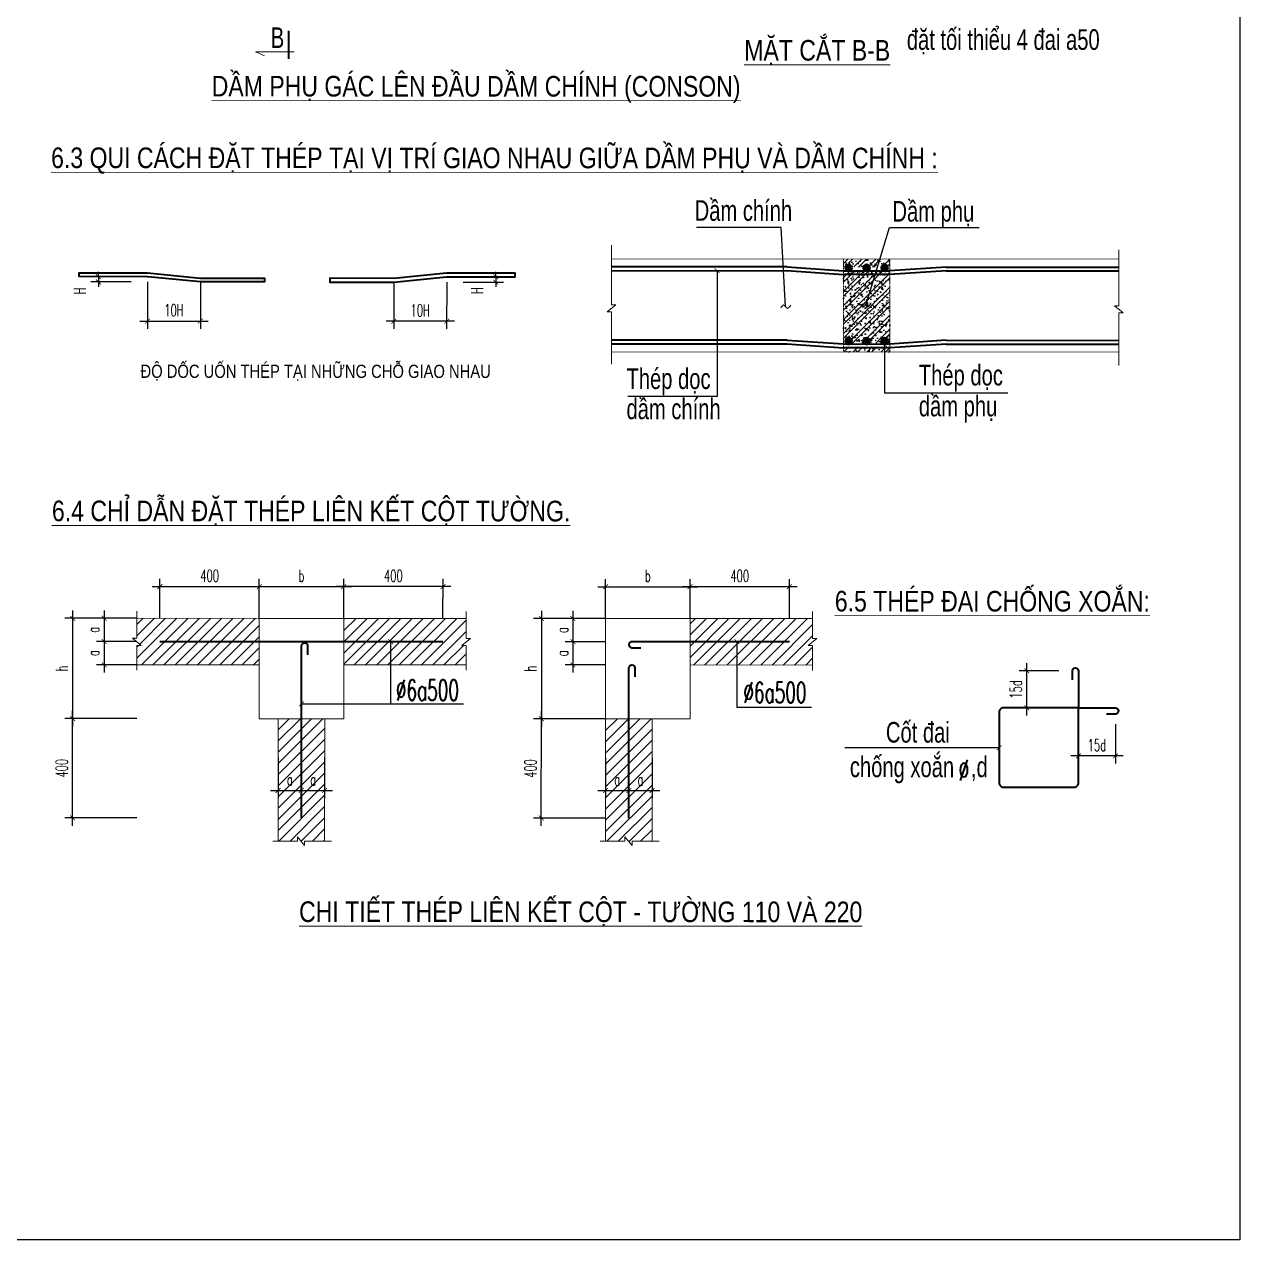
# Model space of a CAD drawing. Extents: x -165145 to 691808, y -202842 to 311040.
# Drawn here: x 347205 to 359801, y 89912 to 102506 of the extents above; entities that cross this region are included whole.
import ezdxf
from ezdxf.enums import TextEntityAlignment as Align

# ---------------------------------------------------------------- set-up
doc = ezdxf.new("R2010")
doc.units = 0
doc.header["$LTSCALE"] = 10
doc.header["$MEASUREMENT"] = 0
doc.linetypes.add('DASHED2', pattern=[0.375, 0.25, -0.125])
doc.layers.get('0').update_dxf_attribs({"linetype": 'CONTINUOUS'})
doc.layers.get('Defpoints').update_dxf_attribs({"color": 5, "linetype": 'CONTINUOUS'})
for name, color, linetype, lineweight in [('0-TEXT', 4, 'CONTINUOUS', 20), ('035', 2, 'CONTINUOUS', 40), ('045', 6, 'CONTINUOUS', 60), ('27-dam CHINH', 3, 'CONTINUOUS', 20), ('9-DIM', 8, 'CONTINUOUS', 13), ('H.I.C dim', 136, 'CONTINUOUS', 15), ('thep', 11, 'CONTINUOUS', 40)]:
    doc.layers.add(name, color=color, linetype=linetype, lineweight=lineweight)
doc.layers.add('GE_KC_TEXT_TK', color=4, linetype='CONTINUOUS')
doc.layers.add('HATCH', color=179, linetype='CONTINUOUS')
doc.styles.add('1', font='romans.shx', dxfattribs={"width": 0.6})
doc.styles.add('2', font='romans.shx', dxfattribs={"width": 0.6, "bigfont": 'vns.shx'})
doc.styles.add('SIMPLI', font='', dxfattribs={"width": 0.7})
doc.styles.add('SO', font='simplex.shx', dxfattribs={"width": 0.6})
doc.styles.add('VNARIALH', font='', dxfattribs={"width": 0.75})
doc.styles.get('SIMPLI').set_extended_font_data('.VnArial')
doc.styles.get('VNARIALH').set_extended_font_data('.VnArialH')
doc.dimstyles.new('chi tiet mong', dxfattribs={"dimtxt": 125, "dimasz": 50, "dimexe": 80, "dimexo": 0, "dimgap": 50, "dimtad": 1, "dimdec": 0, "dimzin": 0, "dimdsep": 46, "dimtxsty": 'SO', "dimblk1": 'ARCHTICK', "dimblk2": 'ARCHTICK', "dimsah": 1, "dimcen": 80, "dimdle": 80, "dimclrd": 136, "dimclre": 136, "dimclrt": 4, "dimadec": 0, "dimazin": 0, "dimtfac": 1, "dimtdec": 0, "dimtix": 1, "dimtmove": 2, "dimatfit": 3, "dimldrblk": 'ARCHTICK', "dimfxl": 1, "dimtolj": 1, "dimtzin": 0, "dimarcsym": 0})
doc.dimstyles.get("Standard").update_dxf_attribs({"dimscale": 500, "dimtxt": 0.18, "dimasz": 0.18, "dimexe": 0.18, "dimexo": 0.0625, "dimgap": 0.09, "dimtad": 0, "dimtih": 1, "dimtoh": 1, "dimdec": 4, "dimzin": 0, "dimdsep": 46, "dimtxsty": 'Standard', "dimcen": 0.09, "dimadec": 0, "dimazin": 0, "dimtfac": 1, "dimtdec": 4, "dimtofl": 0, "dimtmove": 0, "dimatfit": 0, "dimfxl": 1, "dimtolj": 1, "dimtzin": 0, "dimarcsym": 0})

# ---------------------------------------------------------------- blocks, each defined once
blk = doc.blocks.new('_ArchTick')
at = {"color": 0, "linetype": 'ByBlock', "const_width": 0.15}
blk.add_lwpolyline([(-0.5, -0.5), (0.5, 0.5)], dxfattribs=at)
blk = doc.blocks.new('*D65')
at = {"layer": 'Defpoints', "color": 0, "transparency": 16777216}
for p in [(347705, 95311), (348371, 95311), (348371, 94282)]:
    blk.add_point(p, dxfattribs=at)
at = {"layer": 'H.I.C dim', "color": 136, "lineweight": -2, "transparency": 16777216}
for p, q in [((347705, 94202), (347705, 95391)), ((348371, 95311), (347625, 95311)), ((348371, 94282), (347625, 94282))]:
    blk.add_line(p, q, dxfattribs=at)
at = {"layer": 'H.I.C dim', "color": 136, "lineweight": -2, "transparency": 16777216, "xscale": 50, "yscale": 50, "zscale": 50}
for p, rotation in [((347705, 95311), 89.9803671273578), ((347705, 94282), 269.9803671273578)]:
    blk.add_blockref('_ArchTick', p, dxfattribs=dict(at, rotation=rotation))
at = {"layer": 'H.I.C dim', "color": 4, "transparency": 16777216, "insert": (347593, 94797), "char_height": 125, "attachment_point": 5, "rotation": 89.9804, "style": 'SO'}
blk.add_mtext('\\A1;400', dxfattribs=at)
blk = doc.blocks.new('*D66')
at = {"layer": 'Defpoints', "color": 0, "transparency": 16777216}
for p in [(348371, 96351), (347705, 95311), (348371, 95311)]:
    blk.add_point(p, dxfattribs=at)
at = {"layer": 'H.I.C dim', "color": 136, "lineweight": -2, "transparency": 16777216}
for p, q in [((347706, 96431), (347705, 95231)), ((348371, 96351), (347626, 96351)), ((348371, 95311), (347625, 95311))]:
    blk.add_line(p, q, dxfattribs=at)
at = {"layer": 'H.I.C dim', "color": 136, "lineweight": -2, "transparency": 16777216, "xscale": 50, "yscale": 50, "zscale": 50}
for p, rotation in [((347706, 96351), 89.98036712735782), ((347705, 95311), 269.9803671273578)]:
    blk.add_blockref('_ArchTick', p, dxfattribs=dict(at, rotation=rotation))
at = {"layer": 'H.I.C dim', "color": 4, "transparency": 16777216, "insert": (347593, 95831), "char_height": 125, "attachment_point": 5, "rotation": 89.9804, "style": 'SO'}
blk.add_mtext('\\A1;h', dxfattribs=at)
blk = doc.blocks.new('*D55')
at = {"layer": 'Defpoints', "color": 0, "transparency": 16777216}
for p in [(352564, 95310), (353229, 95309), (353229, 94280)]:
    blk.add_point(p, dxfattribs=at)
at = {"layer": 'H.I.C dim', "color": 136, "lineweight": -2, "transparency": 16777216}
for p, q in [((352563, 94201), (352564, 95390)), ((353229, 95309), (352484, 95310)), ((353229, 94280), (352483, 94281))]:
    blk.add_line(p, q, dxfattribs=at)
at = {"layer": 'H.I.C dim', "color": 136, "lineweight": -2, "transparency": 16777216, "xscale": 50, "yscale": 50, "zscale": 50}
for p, rotation in [((352564, 95310), 89.9803671273578), ((352563, 94281), 269.9803671273578)]:
    blk.add_blockref('_ArchTick', p, dxfattribs=dict(at, rotation=rotation))
at = {"layer": 'H.I.C dim', "color": 4, "transparency": 16777216, "insert": (352451, 94795), "char_height": 125, "attachment_point": 5, "rotation": 89.9804, "style": 'SO'}
blk.add_mtext('\\A1;400', dxfattribs=at)
blk = doc.blocks.new('*D56')
at = {"layer": 'Defpoints', "color": 0, "transparency": 16777216}
for p in [(353230, 96349), (352564, 95310), (353229, 95309)]:
    blk.add_point(p, dxfattribs=at)
at = {"layer": 'H.I.C dim', "color": 136, "lineweight": -2, "transparency": 16777216}
for p, q in [((352564, 96429), (352564, 95230)), ((353230, 96349), (352484, 96349)), ((353229, 95309), (352484, 95310))]:
    blk.add_line(p, q, dxfattribs=at)
at = {"layer": 'H.I.C dim', "color": 136, "lineweight": -2, "transparency": 16777216, "xscale": 50, "yscale": 50, "zscale": 50}
for p, rotation in [((352564, 96349), 89.98036712735782), ((352564, 95310), 269.9803671273578)]:
    blk.add_blockref('_ArchTick', p, dxfattribs=dict(at, rotation=rotation))
at = {"layer": 'H.I.C dim', "color": 4, "transparency": 16777216, "insert": (352451, 95829), "char_height": 125, "attachment_point": 5, "rotation": 89.9804, "style": 'SO'}
blk.add_mtext('\\A1;h', dxfattribs=at)
blk = doc.blocks.new('*D57')
at = {"layer": 'Defpoints', "color": 0, "transparency": 16777216}
for p in [(348371, 96351), (348033, 96110), (348371, 96110)]:
    blk.add_point(p, dxfattribs=at)
at = {"layer": 'H.I.C dim', "color": 136, "lineweight": -2, "transparency": 16777216}
for p, q in [((348033, 96431), (348033, 96030)), ((348371, 96351), (347953, 96351)), ((348371, 96110), (347953, 96110))]:
    blk.add_line(p, q, dxfattribs=at)
at = {"layer": 'H.I.C dim', "color": 136, "lineweight": -2, "transparency": 16777216, "xscale": 50, "yscale": 50, "zscale": 50}
for p, rotation in [((348033, 96351), 89.98036712735782), ((348033, 96110), 269.9803671273578)]:
    blk.add_blockref('_ArchTick', p, dxfattribs=dict(at, rotation=rotation))
at = {"layer": 'H.I.C dim', "color": 4, "transparency": 16777216, "insert": (347920, 96231), "char_height": 125, "attachment_point": 5, "rotation": 89.9804, "style": 'SO'}
blk.add_mtext('\\A1;a', dxfattribs=at)
blk = doc.blocks.new('*D58')
at = {"layer": 'Defpoints', "color": 0, "transparency": 16777216}
for p in [(349837, 94907), (350077, 94907), (350077, 94568)]:
    blk.add_point(p, dxfattribs=at)
at = {"layer": 'H.I.C dim', "color": 136, "lineweight": -2, "transparency": 16777216}
for p, q in [((349837, 94907), (349836, 94488)), ((350077, 94907), (350077, 94488)), ((349756, 94568), (350157, 94568))]:
    blk.add_line(p, q, dxfattribs=at)
at = {"layer": 'H.I.C dim', "color": 136, "lineweight": -2, "transparency": 16777216, "xscale": 50, "yscale": 50, "zscale": 50}
for p, rotation in [((349836, 94568), 179.9803671244397), ((350077, 94568), 359.9803671244396)]:
    blk.add_blockref('_ArchTick', p, dxfattribs=dict(at, rotation=rotation))
at = {"layer": 'H.I.C dim', "color": 4, "transparency": 16777216, "insert": (349957, 94680), "char_height": 125, "attachment_point": 5, "rotation": 359.9804, "style": 'SO'}
blk.add_mtext('\\A1;a', dxfattribs=at)
blk = doc.blocks.new('*D59')
at = {"layer": 'Defpoints', "color": 0, "transparency": 16777216}
for p in [(348371, 96110), (348032, 95869), (348371, 95869)]:
    blk.add_point(p, dxfattribs=at)
at = {"layer": 'H.I.C dim', "color": 136, "lineweight": -2, "transparency": 16777216}
for p, q in [((348371, 96110), (347953, 96110)), ((348033, 96190), (348032, 95789)), ((348371, 95869), (347952, 95869))]:
    blk.add_line(p, q, dxfattribs=at)
at = {"layer": 'H.I.C dim', "color": 136, "lineweight": -2, "transparency": 16777216, "xscale": 50, "yscale": 50, "zscale": 50}
for p, rotation in [((348033, 96110), 89.98036712735782), ((348032, 95869), 269.9803671273578)]:
    blk.add_blockref('_ArchTick', p, dxfattribs=dict(at, rotation=rotation))
at = {"layer": 'H.I.C dim', "color": 4, "transparency": 16777216, "insert": (347920, 95990), "char_height": 125, "attachment_point": 5, "rotation": 89.9804, "style": 'SO'}
blk.add_mtext('\\A1;a', dxfattribs=at)
blk = doc.blocks.new('*D60')
at = {"layer": 'Defpoints', "color": 0, "transparency": 16777216}
for p in [(350077, 94907), (350318, 94907), (350318, 94568)]:
    blk.add_point(p, dxfattribs=at)
at = {"layer": 'H.I.C dim', "color": 136, "lineweight": -2, "transparency": 16777216}
for p, q in [((350077, 94907), (350077, 94488)), ((350318, 94907), (350318, 94488)), ((349997, 94568), (350398, 94568))]:
    blk.add_line(p, q, dxfattribs=at)
at = {"layer": 'H.I.C dim', "color": 136, "lineweight": -2, "transparency": 16777216, "xscale": 50, "yscale": 50, "zscale": 50}
for p, rotation in [((350077, 94568), 179.9803671244397), ((350318, 94568), 359.9803671244396)]:
    blk.add_blockref('_ArchTick', p, dxfattribs=dict(at, rotation=rotation))
at = {"layer": 'H.I.C dim', "color": 4, "transparency": 16777216, "insert": (350198, 94680), "char_height": 125, "attachment_point": 5, "rotation": 359.9804, "style": 'SO'}
blk.add_mtext('\\A1;a', dxfattribs=at)
blk = doc.blocks.new('*D61')
at = {"layer": 'Defpoints', "color": 0, "transparency": 16777216}
for p in [(350516, 96679), (349640, 96350), (350516, 96350)]:
    blk.add_point(p, dxfattribs=at)
at = {"layer": 'H.I.C dim', "color": 136, "lineweight": -2, "transparency": 16777216}
for p, q in [((349640, 96350), (349640, 96759)), ((350516, 96350), (350516, 96759)), ((349560, 96679), (350596, 96679))]:
    blk.add_line(p, q, dxfattribs=at)
at = {"layer": 'H.I.C dim', "color": 136, "lineweight": -2, "transparency": 16777216, "xscale": 50, "yscale": 50, "zscale": 50}
for p, rotation in [((349640, 96679), 179.9803671244397), ((350516, 96679), 359.9803671244396)]:
    blk.add_blockref('_ArchTick', p, dxfattribs=dict(at, rotation=rotation))
at = {"layer": 'H.I.C dim', "color": 4, "transparency": 16777216, "insert": (350078, 96792), "char_height": 125, "attachment_point": 5, "rotation": 359.9804, "style": 'SO'}
blk.add_mtext('\\A1;b', dxfattribs=at)
blk = doc.blocks.new('*D62')
at = {"layer": 'Defpoints', "color": 0, "transparency": 16777216}
for p in [(349640, 96679), (348611, 96351), (349640, 96350)]:
    blk.add_point(p, dxfattribs=at)
at = {"layer": 'H.I.C dim', "color": 136, "lineweight": -2, "transparency": 16777216}
for p, q in [((348611, 96351), (348611, 96760)), ((349640, 96350), (349640, 96759)), ((348531, 96680), (349720, 96679))]:
    blk.add_line(p, q, dxfattribs=at)
at = {"layer": 'H.I.C dim', "color": 136, "lineweight": -2, "transparency": 16777216, "xscale": 50, "yscale": 50, "zscale": 50}
for p, rotation in [((348611, 96680), 179.9803671244397), ((349640, 96679), 359.9803671244396)]:
    blk.add_blockref('_ArchTick', p, dxfattribs=dict(at, rotation=rotation))
at = {"layer": 'H.I.C dim', "color": 4, "transparency": 16777216, "insert": (349126, 96792), "char_height": 125, "attachment_point": 5, "rotation": 359.9804, "style": 'SO'}
blk.add_mtext('\\A1;400', dxfattribs=at)
blk = doc.blocks.new('*D63')
at = {"layer": 'Defpoints', "color": 0, "transparency": 16777216}
for p in [(350516, 96679), (350516, 96350), (351544, 96350)]:
    blk.add_point(p, dxfattribs=at)
at = {"layer": 'H.I.C dim', "color": 136, "lineweight": -2, "transparency": 16777216}
for p, q in [((350516, 96350), (350516, 96759)), ((351544, 96350), (351545, 96759)), ((351625, 96679), (350436, 96679))]:
    blk.add_line(p, q, dxfattribs=at)
at = {"layer": 'H.I.C dim', "color": 136, "lineweight": -2, "transparency": 16777216, "xscale": 50, "yscale": 50, "zscale": 50}
for p, rotation in [((350516, 96679), 179.9803671244397), ((351545, 96679), 359.9803671244396)]:
    blk.add_blockref('_ArchTick', p, dxfattribs=dict(at, rotation=rotation))
at = {"layer": 'H.I.C dim', "color": 4, "transparency": 16777216, "insert": (351030, 96791), "char_height": 125, "attachment_point": 5, "rotation": 359.9804, "style": 'SO'}
blk.add_mtext('\\A1;400', dxfattribs=at)
blk = doc.blocks.new('*D64')
at = {"layer": 'Defpoints', "color": 0, "transparency": 16777216}
for p in [(353230, 96349), (352891, 96108), (353230, 96108)]:
    blk.add_point(p, dxfattribs=at)
at = {"layer": 'H.I.C dim', "color": 136, "lineweight": -2, "transparency": 16777216}
for p, q in [((352891, 96429), (352891, 96028)), ((353230, 96349), (352811, 96349)), ((353230, 96108), (352811, 96108))]:
    blk.add_line(p, q, dxfattribs=at)
at = {"layer": 'H.I.C dim', "color": 136, "lineweight": -2, "transparency": 16777216, "xscale": 50, "yscale": 50, "zscale": 50}
for p, rotation in [((352891, 96349), 89.98036712735782), ((352891, 96108), 269.9803671273578)]:
    blk.add_blockref('_ArchTick', p, dxfattribs=dict(at, rotation=rotation))
at = {"layer": 'H.I.C dim', "color": 4, "transparency": 16777216, "insert": (352778, 96229), "char_height": 125, "attachment_point": 5, "rotation": 89.9804, "style": 'SO'}
blk.add_mtext('\\A1;a', dxfattribs=at)
blk = doc.blocks.new('*D70')
at = {"layer": 'Defpoints', "color": 0, "transparency": 16777216}
for p in [(353470, 94905), (353711, 94905), (353711, 94567)]:
    blk.add_point(p, dxfattribs=at)
at = {"layer": 'H.I.C dim', "color": 136, "lineweight": -2, "transparency": 16777216}
for p, q in [((353470, 94905), (353470, 94487)), ((353711, 94905), (353711, 94487)), ((353390, 94567), (353791, 94567))]:
    blk.add_line(p, q, dxfattribs=at)
at = {"layer": 'H.I.C dim', "color": 136, "lineweight": -2, "transparency": 16777216, "xscale": 50, "yscale": 50, "zscale": 50}
for p, rotation in [((353470, 94567), 179.9803671244397), ((353711, 94567), 359.9803671244396)]:
    blk.add_blockref('_ArchTick', p, dxfattribs=dict(at, rotation=rotation))
at = {"layer": 'H.I.C dim', "color": 4, "transparency": 16777216, "insert": (353590, 94679), "char_height": 125, "attachment_point": 5, "rotation": 359.9804, "style": 'SO'}
blk.add_mtext('\\A1;a', dxfattribs=at)
blk = doc.blocks.new('*D71')
at = {"layer": 'Defpoints', "color": 0, "transparency": 16777216}
for p in [(353229, 94906), (353470, 94905), (353470, 94567)]:
    blk.add_point(p, dxfattribs=at)
at = {"layer": 'H.I.C dim', "color": 136, "lineweight": -2, "transparency": 16777216}
for p, q in [((353229, 94906), (353229, 94487)), ((353470, 94905), (353470, 94487)), ((353149, 94567), (353550, 94567))]:
    blk.add_line(p, q, dxfattribs=at)
at = {"layer": 'H.I.C dim', "color": 136, "lineweight": -2, "transparency": 16777216, "xscale": 50, "yscale": 50, "zscale": 50}
for p, rotation in [((353229, 94567), 179.9803671244397), ((353470, 94567), 359.9803671244396)]:
    blk.add_blockref('_ArchTick', p, dxfattribs=dict(at, rotation=rotation))
at = {"layer": 'H.I.C dim', "color": 4, "transparency": 16777216, "insert": (353350, 94679), "char_height": 125, "attachment_point": 5, "rotation": 359.9804, "style": 'SO'}
blk.add_mtext('\\A1;a', dxfattribs=at)
blk = doc.blocks.new('*D72')
at = {"layer": 'Defpoints', "color": 0, "transparency": 16777216}
for p in [(353230, 96108), (352891, 95868), (353230, 95867)]:
    blk.add_point(p, dxfattribs=at)
at = {"layer": 'H.I.C dim', "color": 136, "lineweight": -2, "transparency": 16777216}
for p, q in [((353230, 96108), (352811, 96108)), ((352891, 96188), (352891, 95788)), ((353230, 95867), (352811, 95868))]:
    blk.add_line(p, q, dxfattribs=at)
at = {"layer": 'H.I.C dim', "color": 136, "lineweight": -2, "transparency": 16777216, "xscale": 50, "yscale": 50, "zscale": 50}
for p, rotation in [((352891, 96108), 89.98036712735782), ((352891, 95868), 269.9803671273578)]:
    blk.add_blockref('_ArchTick', p, dxfattribs=dict(at, rotation=rotation))
at = {"layer": 'H.I.C dim', "color": 4, "transparency": 16777216, "insert": (352778, 95988), "char_height": 125, "attachment_point": 5, "rotation": 89.9804, "style": 'SO'}
blk.add_mtext('\\A1;a', dxfattribs=at)
blk = doc.blocks.new('*D73')
at = {"layer": 'Defpoints', "color": 0, "transparency": 16777216}
for p in [(354105, 96678), (354105, 96349), (355134, 96348)]:
    blk.add_point(p, dxfattribs=at)
at = {"layer": 'H.I.C dim', "color": 136, "lineweight": -2, "transparency": 16777216}
for p, q in [((354105, 96349), (354105, 96758)), ((355134, 96348), (355134, 96758)), ((355214, 96677), (354025, 96678))]:
    blk.add_line(p, q, dxfattribs=at)
at = {"layer": 'H.I.C dim', "color": 136, "lineweight": -2, "transparency": 16777216, "xscale": 50, "yscale": 50, "zscale": 50}
for p, rotation in [((354105, 96678), 179.9803671244397), ((355134, 96678), 359.9803671244396)]:
    blk.add_blockref('_ArchTick', p, dxfattribs=dict(at, rotation=rotation))
at = {"layer": 'H.I.C dim', "color": 4, "transparency": 16777216, "insert": (354620, 96790), "char_height": 125, "attachment_point": 5, "rotation": 359.9804, "style": 'SO'}
blk.add_mtext('\\A1;400', dxfattribs=at)
blk = doc.blocks.new('*D74')
at = {"layer": 'Defpoints', "color": 0, "transparency": 16777216}
for p in [(354105, 96678), (353230, 96349), (354105, 96349)]:
    blk.add_point(p, dxfattribs=at)
at = {"layer": 'H.I.C dim', "color": 136, "lineweight": -2, "transparency": 16777216}
for p, q in [((353230, 96349), (353230, 96758)), ((354105, 96349), (354105, 96758)), ((353150, 96678), (354185, 96678))]:
    blk.add_line(p, q, dxfattribs=at)
at = {"layer": 'H.I.C dim', "color": 136, "lineweight": -2, "transparency": 16777216, "xscale": 50, "yscale": 50, "zscale": 50}
for p, rotation in [((353230, 96678), 179.9803671244397), ((354105, 96678), 359.9803671244396)]:
    blk.add_blockref('_ArchTick', p, dxfattribs=dict(at, rotation=rotation))
at = {"layer": 'H.I.C dim', "color": 4, "transparency": 16777216, "insert": (353668, 96791), "char_height": 125, "attachment_point": 5, "rotation": 359.9804, "style": 'SO'}
blk.add_mtext('\\A1;b', dxfattribs=at)
blk = doc.blocks.new('*D75')
at = {"layer": 'Defpoints', "color": 0, "transparency": 16777216}
for p in [(348312, 99891), (347973, 99837), (348312, 99837)]:
    blk.add_point(p, dxfattribs=at)
at = {"layer": 'H.I.C dim', "color": 136, "lineweight": -2, "transparency": 16777216}
for p, q in [((348312, 99891), (347893, 99891)), ((347973, 99891), (347973, 99941)), ((347973, 99891), (347973, 99837)), ((348312, 99837), (347893, 99837)), ((347973, 99837), (347973, 99787))]:
    blk.add_line(p, q, dxfattribs=at)
at = {"layer": 'H.I.C dim', "color": 136, "lineweight": -2, "transparency": 16777216, "xscale": 50, "yscale": 50, "zscale": 50}
for p, rotation in [((347973, 99891), 269.9803671273578), ((347973, 99837), 89.98036712735782)]:
    blk.add_blockref('_ArchTick', p, dxfattribs=dict(at, rotation=rotation))
at = {"layer": 'H.I.C dim', "color": 4, "transparency": 16777216, "insert": (347781, 99743), "char_height": 125, "attachment_point": 5, "rotation": 89.9804, "style": 'SO'}
blk.add_mtext('\\A1;H', dxfattribs=at)
blk = doc.blocks.new('*D76')
at = {"layer": 'Defpoints', "color": 0, "transparency": 16777216}
for p in [(348482, 99836), (349031, 99836), (349030, 99431)]:
    blk.add_point(p, dxfattribs=at)
at = {"layer": 'H.I.C dim', "color": 136, "lineweight": -2, "transparency": 16777216}
for p, q in [((348482, 99836), (348482, 99351)), ((349031, 99836), (349030, 99351)), ((348402, 99431), (349110, 99431))]:
    blk.add_line(p, q, dxfattribs=at)
at = {"layer": 'H.I.C dim', "color": 136, "lineweight": -2, "transparency": 16777216, "xscale": 50, "yscale": 50, "zscale": 50}
for p, rotation in [((348482, 99431), 179.9803671244397), ((349030, 99431), 359.9803671244396)]:
    blk.add_blockref('_ArchTick', p, dxfattribs=dict(at, rotation=rotation))
at = {"layer": 'H.I.C dim', "color": 4, "transparency": 16777216, "insert": (348756, 99543), "char_height": 125, "attachment_point": 5, "rotation": 359.9804, "style": 'SO'}
blk.add_mtext('\\A1;10H', dxfattribs=at)
blk = doc.blocks.new('*D77')
at = {"layer": 'Defpoints', "color": 0, "transparency": 16777216}
for p in [(351753, 99890), (351753, 99835), (352091, 99835)]:
    blk.add_point(p, dxfattribs=at)
at = {"layer": 'H.I.C dim', "color": 136, "lineweight": -2, "transparency": 16777216}
for p, q in [((351753, 99890), (352171, 99890)), ((352091, 99890), (352091, 99940)), ((352091, 99890), (352091, 99835)), ((351753, 99835), (352171, 99835)), ((352091, 99835), (352091, 99785))]:
    blk.add_line(p, q, dxfattribs=at)
at = {"layer": 'H.I.C dim', "color": 136, "lineweight": -2, "transparency": 16777216, "xscale": 50, "yscale": 50, "zscale": 50}
for p, rotation in [((352091, 99890), 269.9803671273578), ((352091, 99835), 89.9803671273578)]:
    blk.add_blockref('_ArchTick', p, dxfattribs=dict(at, rotation=rotation))
at = {"layer": 'H.I.C dim', "color": 4, "transparency": 16777216, "insert": (351899, 99746), "char_height": 125, "attachment_point": 5, "rotation": 89.9804, "style": 'SO'}
blk.add_mtext('\\A1;H', dxfattribs=at)
blk = doc.blocks.new('*D78')
at = {"layer": 'Defpoints', "color": 0, "transparency": 16777216}
for p in [(351034, 99836), (351583, 99835), (351034, 99430)]:
    blk.add_point(p, dxfattribs=at)
at = {"layer": 'H.I.C dim', "color": 136, "lineweight": -2, "transparency": 16777216}
for p, q in [((351034, 99836), (351034, 99350)), ((351583, 99835), (351582, 99350)), ((351663, 99430), (350954, 99430))]:
    blk.add_line(p, q, dxfattribs=at)
at = {"layer": 'H.I.C dim', "color": 136, "lineweight": -2, "transparency": 16777216, "xscale": 50, "yscale": 50, "zscale": 50}
for p, rotation in [((351034, 99430), 179.9803671244397), ((351583, 99430), 359.9803671244396)]:
    blk.add_blockref('_ArchTick', p, dxfattribs=dict(at, rotation=rotation))
at = {"layer": 'H.I.C dim', "color": 4, "transparency": 16777216, "insert": (351308, 99542), "char_height": 125, "attachment_point": 5, "rotation": 359.9804, "style": 'SO'}
blk.add_mtext('\\A1;10H', dxfattribs=at)
blk = doc.blocks.new('*D68')
at = {"layer": 'Defpoints', "color": 0, "transparency": 16777216}
for p in [(357595, 95806), (357925, 95806), (357924, 95422)]:
    blk.add_point(p, dxfattribs=at)
at = {"layer": 'H.I.C dim', "color": 136, "lineweight": -2, "transparency": 16777216}
for p, q in [((357595, 95343), (357595, 95886)), ((357925, 95806), (357515, 95806)), ((357924, 95422), (357515, 95423))]:
    blk.add_line(p, q, dxfattribs=at)
at = {"layer": 'H.I.C dim', "color": 136, "lineweight": -2, "transparency": 16777216, "xscale": 50, "yscale": 50, "zscale": 50}
for p, rotation in [((357595, 95806), 89.9803671273578), ((357595, 95423), 269.9803671273578)]:
    blk.add_blockref('_ArchTick', p, dxfattribs=dict(at, rotation=rotation))
at = {"layer": 'H.I.C dim', "color": 4, "transparency": 16777216, "insert": (357482, 95614), "char_height": 125, "attachment_point": 5, "rotation": 89.9804, "style": 'SO'}
blk.add_mtext('\\A1;15d', dxfattribs=at)
blk = doc.blocks.new('*D69')
at = {"layer": 'Defpoints', "color": 0, "transparency": 16777216}
for p in [(358130, 95254), (358513, 95254), (358130, 94925)]:
    blk.add_point(p, dxfattribs=at)
at = {"layer": 'H.I.C dim', "color": 136, "lineweight": -2, "transparency": 16777216}
for p, q in [((358130, 95254), (358130, 94845)), ((358513, 95254), (358513, 94845)), ((358593, 94925), (358050, 94925))]:
    blk.add_line(p, q, dxfattribs=at)
at = {"layer": 'H.I.C dim', "color": 136, "lineweight": -2, "transparency": 16777216, "xscale": 50, "yscale": 50, "zscale": 50}
for p, rotation in [((358130, 94925), 179.9803671244396), ((358513, 94925), 359.9803671244396)]:
    blk.add_blockref('_ArchTick', p, dxfattribs=dict(at, rotation=rotation))
at = {"layer": 'H.I.C dim', "color": 4, "transparency": 16777216, "insert": (358321, 95037), "char_height": 125, "attachment_point": 5, "rotation": 359.9804, "style": 'SO'}
blk.add_mtext('\\A1;15d', dxfattribs=at)

msp = doc.modelspace()

# ---------------------------------------------------------------- hatches: boundary and pattern name
at = {"layer": '045'}
for points in [[(355778.19866, 99982.92961, 1), (355718.56652, 99982.92961, 1)], [(355964.59095, 99982.86574, 1), (355904.9588, 99982.86574, 1)], [(356150.97641, 99982.80188, 1), (356091.34427, 99982.80188, 1)], [(355777.93839, 99223.35833, 1), (355718.30625, 99223.35833, 1)], [(355964.33067, 99223.29446, 1), (355904.69853, 99223.29446, 1)], [(356150.71955, 99223.23059, 1), (356091.0874, 99223.23059, 1)]]:
    msp.add_hatch(color=256, dxfattribs=at).paths.add_polyline_path(points)
at = {"layer": 'HATCH'}
h = msp.add_hatch(dxfattribs=at)
h.set_pattern_fill('ANSI32', color=256, scale=273.621643, angle=-0.019632874, style=0)
h.set_pattern_definition([(44.98037, (330731.62, 88427.47), (-72.53003, 72.57975), []), (44.98037, (330779.99, 88427.46), (-72.53003, 72.57975), [])])
h.paths.add_polyline_path([(356175.55169, 99952.96717), (355693.97762, 99953.13218), (355693.72073, 99203.40892), (355748.11888, 99203.39028, -0.4142135624), (355728.24831, 99223.27447, -1), (355768.00307, 99223.26085, -0.4142135624), (355748.11888, 99203.39028), (355934.50776, 99203.32641, -0.4142135624), (355914.63719, 99223.21061, -1), (355954.39195, 99223.19698, -0.4142135624), (355934.50776, 99203.32641), (356120.89663, 99203.26255, -0.4142135624), (356101.02606, 99223.14674, -1), (356140.78082, 99223.13312, -0.4142135624), (356120.89663, 99203.26255), (356175.29479, 99203.24391)])
h.paths.add_polyline_path([(356175.59294, 100073.36068), (355694.01888, 100073.5257), (355693.99075, 99991.43921), (355748.38891, 99991.42057, -0.4142135624), (355728.51834, 100011.30476, -1), (355768.2731, 100011.29114, -0.4142135624), (355748.38891, 99991.42057), (355934.77778, 99991.3567, -0.4142135624), (355914.90721, 100011.24089, -1), (355954.66197, 100011.22727, -0.4142135624), (355934.77778, 99991.3567), (356121.16666, 99991.29283, -0.4142135624), (356101.29609, 100011.17702, -1), (356141.05085, 100011.1634, -0.4142135624), (356121.16666, 99991.29283), (356175.56481, 99991.27419)])
h.paths.add_polyline_path([(356175.28166, 99164.93688), (355693.7076, 99165.10189), (355693.68885, 99110.37757), (356175.26291, 99110.21255)])
h = msp.add_hatch(dxfattribs=at)
h.set_pattern_fill('AR-CONC', color=256, scale=16.417299, angle=-0.019632874, style=0)
h.set_pattern_definition([(49.98037, (330731.62, 88427.475), (117.7512, -10.34255), [12.31297, -135.4427]), (354.98037, (330731.62, 88427.47), (-22.7369, 123.49743), [9.8504, -108.35417]), (100.43177, (330741.44, 88426.61), (95.0144, 113.1548), [10.4644, -115.1086]), (46.16457, (330731.64, 88460.31), (175.2028, -27.2338), [18.4695, -203.1641]), (96.616, (330746.24, 88458.04), (153.5012, 159.8713), [15.6966, -172.6629]), (351.1646, (330731.64, 88460.31), (153.501, 159.8714), [14.7756, -162.5313]), (20.98037, (330748.05, 88452.1), (97.97336, -66.13272), [12.31297, -135.4427]), (325.98037, (330748.05, 88452.1), (39.9866, 119.03635), [9.8504, -108.35417]), (71.43177, (330756.21, 88446.58), (137.96, 52.90352), [10.4644, -115.1086]), (37.48037, (330731.625, 88427.475), (2.015047, 54.65149), [0, -107.04079, 0, -109.9959, 0, -108.7646]), (7.48037, (330731.625, 88427.475), (43.2111, 64.73695), [0, -62.71408, 0, -104.57819, 0, -41.45368]), (327.48037, (330695.014, 88427.487), (87.63795, -3.73293), [0, -41.04325, 0, -128.05493, 0, -169.91904]), (317.48037, (330678.6, 88427.49), (95.74904, 16.40173), [0, -53.35622, 0, -85.0416, 0, -120.66714])])
h.paths.add_polyline_path([(356175.59294, 100073.36068), (355694.01888, 100073.5257), (355693.99075, 99991.43921), (355748.38891, 99991.42057, -0.4142135624), (355728.51834, 100011.30476, -1), (355768.2731, 100011.29114, -0.4142135624), (355748.38891, 99991.42057), (355934.77778, 99991.3567, -0.4142135624), (355914.90721, 100011.24089, -1), (355954.66197, 100011.22727, -0.4142135624), (355934.77778, 99991.3567), (356121.16666, 99991.29283, -0.4142135624), (356101.29609, 100011.17702, -1), (356141.05085, 100011.1634, -0.4142135624), (356121.16666, 99991.29283), (356175.56481, 99991.27419)])
h.paths.add_polyline_path([(356175.55169, 99952.96717), (355693.97762, 99953.13218), (355693.72073, 99203.40892), (355748.11888, 99203.39028, -0.4142135624), (355728.24831, 99223.27447, -1), (355768.00307, 99223.26085, -0.4142135624), (355748.11888, 99203.39028), (355934.50776, 99203.32641, -0.4142135624), (355914.63719, 99223.21061, -1), (355954.39195, 99223.19698, -0.4142135624), (355934.50776, 99203.32641), (356120.89663, 99203.26255, -0.4142135624), (356101.02606, 99223.14674, -1), (356140.78082, 99223.13312, -0.4142135624), (356120.89663, 99203.26255), (356175.29479, 99203.24391)])
h.paths.add_polyline_path([(356175.28166, 99164.93688), (355693.7076, 99165.10189), (355693.68885, 99110.37757), (356175.26291, 99110.21255)])
h = msp.add_hatch(dxfattribs=at)
h.set_pattern_fill('ANSI31', color=256, scale=656.691944, angle=-0.019632874, style=0)
h.set_pattern_definition([(44.98037, (326745.89, 93358.12), (-58.02402, 58.0638), [])])
h.paths.add_polyline_path([(350515.58519, 96350.01465), (350515.42018, 95868.44058), (351784.05882, 95868.00587), (351784.12784, 96069.4372), (351738.57846, 96069.4528), (351829.70222, 96142.37557), (351784.15284, 96142.39118), (351784.22383, 96349.57994)])
h.paths.add_polyline_path([(349639.83097, 95868.74061), (349639.99599, 96350.31468), (348371.35734, 96350.74938), (348371.28635, 96143.56062), (348325.73697, 96143.57623), (348416.81073, 96070.59103), (348371.26135, 96070.60664), (348371.19233, 95869.17532)])
h.paths.add_polyline_path([(350318.22134, 95310.31997), (349836.64727, 95310.48499), (349836.21256, 94041.84634), (350037.64389, 94041.77732), (350037.65949, 94087.3267), (350110.58226, 93996.20294), (350110.59787, 94041.75232), (350317.78663, 94041.68133)])
h.paths.add_polyline_path([(349887.6284, 94789.41474), (350026.0961, 94789.36729), (350026.02169, 94572.23009), (349887.55399, 94572.27754)], flags=24)
h.paths.add_polyline_path([(350128.41543, 94789.33223), (350266.88313, 94789.28478), (350266.80872, 94572.14758), (350128.34102, 94572.19503)], flags=24)
h = msp.add_hatch(dxfattribs=at)
h.set_pattern_fill('ANSI31', color=256, scale=656.691944, angle=-0.019632874, style=0)
h.set_pattern_definition([(44.98037, (326664.39, 93358.12), (-58.02402, 58.0638), [])])
h.paths.add_polyline_path([(355373.84127, 96068.17922), (355328.29189, 96068.19483), (355419.41565, 96141.1176), (355373.86627, 96141.1332), (355373.93726, 96348.32197), (354105.29862, 96348.75668), (354105.13361, 95867.18261), (355373.77225, 95866.7479)])
h.paths.add_polyline_path([(353710.92719, 95309.1295), (353229.35313, 95309.29452), (353228.91842, 94040.65588), (353430.34974, 94040.58686), (353430.36535, 94086.13623), (353503.28812, 93995.01248), (353503.30372, 94040.56186), (353710.49248, 94040.49086)])
h.paths.add_polyline_path([(353528.78612, 94776.02662), (353651.91585, 94775.98443), (353651.84553, 94570.76821), (353528.7158, 94570.8104)], flags=24)
h.paths.add_polyline_path([(353287.99909, 94776.10913), (353411.12882, 94776.06694), (353411.0585, 94570.85072), (353287.92877, 94570.89291)], flags=24)

# ---------------------------------------------------------------- linework, layer by layer
at = {"layer": '035'}
for p, q in [((353290.61059, 99953.95571), (355110.53822, 99953.3321)), ((355111.80086, 99991.6387), (353290.62372, 99992.26274)), ((355109.14776, 99953.42366), (355693.96453, 99914.91623)), ((355111.80086, 99991.6387), (355693.97762, 99953.13218)), ((356175.53859, 99914.75122), (355693.96453, 99914.91623)), ((355693.97762, 99953.13218), (356175.55169, 99952.96717)), ((355693.97762, 99953.13218), (356175.55169, 99952.96717)), ((356760.38162, 99952.85785), (356175.53859, 99914.75122)), ((356757.75471, 99991.0747), (356175.55169, 99952.96717)), ((356757.75471, 99991.0747), (358548.50697, 99990.46108)), ((356758.99109, 99952.76724), (358548.49384, 99952.15406)), ((353290.35032, 99194.38443), (355110.27795, 99193.76082)), ((355111.54058, 99232.06742), (353290.36344, 99232.69146)), ((355108.88748, 99193.85237), (355693.70426, 99155.34495)), ((355111.54058, 99232.06742), (355693.71735, 99193.5609)), ((356175.27832, 99155.17993), (355693.70426, 99155.34495)), ((355693.71735, 99193.5609), (356175.29142, 99193.39588)), ((356760.12134, 99193.28656), (356175.27832, 99155.17993)), ((356757.49443, 99231.50342), (356175.29142, 99193.39588)), ((356757.49443, 99231.50342), (358548.2467, 99230.8898)), ((356758.73082, 99193.19596), (358548.23357, 99192.58277))]:
    msp.add_line(p, q, dxfattribs=at)
for points in [[(349030.6409, 99874.56602), (349694.8602, 99874.33841), (349694.84708, 99836.03139), (349030.62777, 99836.25899), (348483.74422, 99890.96463, 0.0248444315), (348479.59931, 99891.17213), (347772.28682, 99891.4145), (347772.29994, 99929.72153), (348483.4164, 99929.47786), (349030.64087, 99874.47494)], [(351034.16731, 99873.87949), (350369.948, 99874.10709), (350369.93487, 99835.80006), (351034.15418, 99835.57246), (351581.07509, 99889.9033, -0.0248444315), (351585.22014, 99890.10797), (352292.53264, 99889.8656), (352292.54577, 99928.17263), (351581.42931, 99928.4163), (351034.16727, 99873.78841)], [(358066.67455, 95713.82839), (358066.70596, 95805.5017, -1), (358130.12667, 95805.47997), (358129.9954, 95422.40969), (357350.91717, 95422.67665, 0.4142135624), (357309.1162, 95380.90432), (357308.86356, 94643.61273, 0.4142135624), (357350.63589, 94601.81177), (358087.92748, 94601.55913, 0.4142135624), (358129.72845, 94643.33145), (358129.9954, 95422.40969), (358513.06568, 95422.27843, -1), (358513.04395, 95358.85772), (358421.37064, 95358.88914)]]:
    msp.add_lwpolyline(points, format="xyb", dxfattribs=at)
at = {"layer": '045'}
for centre in [(355748.38259, 99982.92961), (355934.77487, 99982.86574), (356121.16034, 99982.80188), (355748.12232, 99223.35833), (355934.5146, 99223.29446), (356120.90348, 99223.23059)]:
    msp.add_circle(centre, 29.81607, dxfattribs=at)
at = {"layer": '27-dam CHINH'}
for p, q in [((353290.65184, 100074.34923), (358548.5351, 100072.54757)), ((353290.32181, 99111.2011), (358548.20507, 99109.39945)), ((349639.99599, 96350.31468), (348371.35734, 96350.74938)), ((350515.58519, 96350.01465), (351784.22383, 96349.57994)), ((354105.29862, 96348.75668), (355373.93726, 96348.32197)), ((349639.83097, 95868.74061), (348371.19233, 95869.17532)), ((350515.42018, 95868.44058), (351784.05882, 95868.00587)), ((354105.13361, 95867.18261), (355373.77225, 95866.7479)), ((349836.64727, 95310.48499), (349836.21256, 94041.84634)), ((350318.22134, 95310.31997), (350317.78663, 94041.68133)), ((353229.35313, 95309.29452), (353228.91842, 94040.65588)), ((353710.92719, 95309.1295), (353710.49248, 94040.49086))]:
    msp.add_line(p, q, dxfattribs=at)
at = {"layer": '27-dam CHINH', "linetype": 'DASHED2', "ltscale": 5}
for p, q in [((355694.01888, 100073.5257), (355693.68885, 99110.37757)), ((356175.59294, 100073.36068), (356175.26291, 99110.21255))]:
    msp.add_line(p, q, dxfattribs=at)
at = {"layer": '27-dam CHINH'}
msp.add_lwpolyline([(350001.36466, 102220.0223), (349601.71249, 102220.15925), (349693.84094, 102179.8844)], dxfattribs=at)
for points in [[(349639.6397, 95310.55249), (350515.22891, 95310.25246), (350515.58519, 96350.01465), (349639.99599, 96350.31468)], [(353229.35313, 95309.29452), (354104.94234, 95308.99449), (354105.29862, 96348.75668), (353229.70941, 96349.0567)]]:
    msp.add_lwpolyline(points, close=True, dxfattribs=at)
for points in [[(355044.75903, 99566.70743), (355077.687, 99596.84563), (355110.59383, 99565.31443), (355147.63645, 99595.45121)], [(355874.48982, 99582.00164), (355907.41778, 99612.13984), (355940.32461, 99580.60864), (355977.36723, 99610.74542)]]:
    msp.add_spline(points, degree=3, dxfattribs=at)
at = {"layer": '9-DIM'}
for points in [[(353290.2785, 98984.80788), (353290.4639, 99525.86508), (353244.91452, 99525.88069), (353336.03828, 99598.80345), (353290.4889, 99598.81906), (353290.70057, 100216.54173)], [(358548.15786, 98971.63916), (358548.34462, 99516.65918), (358593.894, 99516.64357), (358502.82024, 99589.62877), (358548.36962, 99589.61316), (358548.56771, 100167.70759)], [(348371.38222, 96423.34288), (348371.28635, 96143.56062), (348325.73697, 96143.57623), (348416.81073, 96070.59103), (348371.26135, 96070.60664), (348371.17313, 95813.14189)], [(351784.24871, 96422.17343), (351784.15284, 96142.39118), (351829.70222, 96142.37557), (351738.57846, 96069.4528), (351784.12784, 96069.4372), (351784.03962, 95811.97244)], [(355373.96214, 96420.91546), (355373.86627, 96141.1332), (355419.41565, 96141.1176), (355328.29189, 96068.19483), (355373.84127, 96068.17922), (355373.75305, 95810.71447)], [(350390.38012, 94041.65645), (350110.59787, 94041.75232), (350110.58226, 93996.20294), (350037.65949, 94087.3267), (350037.64389, 94041.77732), (349780.17913, 94041.86554)], [(353783.08598, 94040.46599), (353503.30372, 94040.56186), (353503.28812, 93995.01248), (353430.36535, 94086.13623), (353430.34974, 94040.58686), (353172.88499, 94040.67508)]]:
    msp.add_lwpolyline(points, dxfattribs=at)
at = {"layer": 'GE_KC_TEXT_TK'}
msp.add_lwpolyline([(326179.26962, 117813.06125), (359800.96853, 117813.06125), (359800.96853, 89911.54737), (326179.26962, 89911.54737)], close=True, dxfattribs=at)
at = {"layer": 'thep'}
for p, q in [((349944.09005, 102440.44158), (349943.99012, 102148.79909)), ((348611.09616, 96109.88018), (351544.32, 96108.87508))]:
    msp.add_line(p, q, dxfattribs=at)
for points in [[(355134.03343, 96107.61711), (353501.88844, 96108.17638, 1), (353501.86671, 96044.75567), (353593.54002, 96044.72426)], [(350077.08177, 94281.58516), (350077.69308, 96065.59817, -1), (350141.11379, 96065.57644), (350141.08237, 95973.90313)], [(353469.78763, 94280.39469), (353470.32056, 95835.68978, -1), (353533.74127, 95835.66805), (353533.70986, 95743.99474)]]:
    msp.add_lwpolyline(points, format="xyb", dxfattribs=at)

# ---------------------------------------------------------------- texts
at = {"layer": '0-TEXT'}
for s, height, style, width, p in [('B', 213.74815, 'SIMPLI', 0.7, (349759.75545, 102368.18077)), ('®Æt tèi thiÓu 4 ®ai a50', 213.7481523, 'SIMPLI', 0.7, (356351.23263, 102348.89648)), ('DÇm chÝnh', 213.748152, 'SIMPLI', 0.7, (354152.51851, 100576.72805)), ('DÇm phô', 213.748152, 'SIMPLI', 0.7, (356202.32625, 100568.73224)), ('ThÐp däc', 213.748152, 'SIMPLI', 0.7, (353446.01805, 98834.31336)), ('ThÐp däc', 213.748152, 'SIMPLI', 0.7, (356475.66412, 98871.05429)), ('dÇm chÝnh', 213.748152, 'SIMPLI', 0.7, (353445.94412, 98521.43271)), ('dÇm phô', 213.748152, 'SIMPLI', 0.7, (356475.59019, 98550.66393)), ('%%c6a500', 213.748152, '1', 0.6, (351055.844, 95606.41383)), ('%%c6a500', 213.748152, '2', 0.6, (354657.28076, 95582.49655)), ('Cèt ®ai', 213.748152, 'SIMPLI', 0.7, (356134.64033, 95169.91199)), ('chèng xo¾n   ,d', 213.7481523, 'SIMPLI', 0.7, (355761.01903, 94811.69359)), ('%%c', 213.748152, '2', 0.6, (356888.27832, 94777.9695))]:
    msp.add_text(s, height=height, rotation=359.980367125, dxfattribs=dict(at, style=style, width=width)).set_placement(p, align=Align.MIDDLE_LEFT)
at = {"layer": '0-TEXT', "style": 'VNARIALH', "width": 0.8}
for s, height, p in [('%%umÆt c¾t b-b', 213.7481523, (354666.30345, 102130.52204)), ('%%udÇm phô g¸c lªn ®Çu dÇm chÝnh (conson)', 213.7481523, (349147.53835, 101758.64456)), ('%%u6.3 qui c¸ch ®Æt thÐp t¹i vÞ trÝ giao nhau gi÷a dÇm phô vµ dÇm chÝnh :', 213.7481523, (347482.87694, 101016.59181)), ('®é dèc uèn thÐp t¹i nh÷ng chç giao nhau', 136.8108216, (348409.71022, 98842.61063)), ('%%u6.4 chØ dÉn ®Æt thÐp liªn kÕt cét t\xadêng.', 213.7481523, (347491.35215, 97357.07759)), ('%%u6.5 THÐP §AI CHèNG XO¾N:', 213.7481523, (355605.07886, 96421.61107)), ('%%uchi tiÕt thÐp liªn kÕt cét - t\xadêng 110 vµ 220', 213.7481523, (350052.8009, 93203.59957))]:
    msp.add_text(s, height=height, rotation=359.980367125, dxfattribs=at).set_placement(p)

# ---------------------------------------------------------------- dimensions: what is measured, and where the dimension line sits
at = {"layer": 'H.I.C dim'}
for base, p1, p2, angle, picture, middle in [((347973.33713, 99836.62128), (348312.06866, 99891.22954), (348312.04991, 99836.50521), 89.980367127, '*D75', (347780.97318, 99743.25956)), ((352091.44483, 99835.21017), (351752.7508, 99890.05056), (351752.73205, 99835.32624), 269.980367127, '*D77', (351899.08088, 99745.82778))]:
    dim = msp.add_linear_dim(base=base, p1=p1, p2=p2, angle=angle, text='H', dimstyle='chi tiet mong', override={"dimlfac": 0.4}, dxfattribs=at)
    dim.commit()
    dim.dimension.update_dxf_attribs({"geometry": picture, "text_midpoint": middle, "dimtype": 160})
for base, p1, p2, angle, text, picture, middle in [((349030.48882, 99430.72887), (348482.13501, 99836.44693), (349030.62777, 99836.25899), 179.980367124, '10H', '*D76', (348756.28098, 99543.32283)), ((351034.01522, 99430.04234), (351582.64695, 99835.38452), (351034.15418, 99835.57246), 179.980367124, '10H', '*D78', (351308.30015, 99542.44836)), ((349640.10876, 96679.41909), (348611.17867, 96350.66721), (349639.99599, 96350.31468), 179.980367124, '400', '*D62', (349125.73865, 96792.09535)), ((350515.69796, 96679.11906), (349639.99599, 96350.31468), (350515.58519, 96350.01465), 179.980367124, 'b', '*D61', (350077.94191, 96791.76907)), ((350515.69796, 96679.11906), (351544.40251, 96349.66211), (350515.58519, 96350.01465), 179.980367124, '400', '*D63', (351030.14517, 96791.44279)), ((354105.41139, 96677.86109), (353229.70941, 96349.0567), (354105.29862, 96348.75668), 179.980367124, 'b', '*D74', (353667.65534, 96790.51109)), ((354105.41139, 96677.86109), (355134.11594, 96348.40414), (354105.29862, 96348.75668), 179.980367124, '400', '*D73', (354619.8586, 96790.18481)), ((347705.32711, 95311.2153), (348371.35734, 96350.74938), (348371.00106, 95310.9872), 89.980367127, 'h', '*D66', (347593.00526, 95831.13494)), ((348032.56205, 96110.07842), (348371.35734, 96350.74938), (348371.27483, 96109.96235), 89.980367127, 'a', '*D57', (347920.10331, 96230.51048)), ((352563.67918, 95309.52262), (353229.70941, 96349.0567), (353229.35313, 95309.29452), 89.980367127, 'h', '*D56', (352451.35733, 95829.44226)), ((352890.91412, 96108.38573), (353229.70941, 96349.0567), (353229.62691, 96108.26967), 89.980367127, 'a', '*D64', (352778.45539, 96228.8178)), ((348032.47955, 95869.29138), (348371.27483, 96109.96235), (348371.19233, 95869.17532), 89.980367127, 'a', '*D59', (347920.02081, 95989.72345)), ((352890.83162, 95867.5987), (353229.62691, 96108.26967), (353229.5444, 95867.48264), 89.980367127, 'a', '*D72', (352778.37288, 95988.03077)), ((357595.05229, 95805.66332), (357924.41295, 95422.48014), (357924.54421, 95805.55041), 269.980367127, '15d', '*D68', (357482.48667, 95614.16673)), ((347705.32711, 95311.2153), (348370.64853, 94282.16988), (348371.00106, 95310.9872), 269.980367127, '400', '*D65', (347592.65085, 94796.84519)), ((352563.67918, 95309.52262), (353229.0006, 94280.4772), (353229.35313, 95309.29452), 269.980367127, '400', '*D55', (352451.00292, 94795.15251)), ((358129.82493, 94924.89868), (358513.00811, 95254.25933), (358129.93783, 95254.3906), 359.980367124, '15d', '*D69', (358321.39862, 95037.33304)), ((350077.17989, 94567.9167), (349836.50892, 94906.71199), (350077.29595, 94906.62948), 179.980367124, 'a', '*D58', (349956.82492, 94680.45795)), ((350317.96692, 94567.83419), (350077.29595, 94906.62948), (350318.08298, 94906.54697), 179.980367124, 'a', '*D60', (350197.61195, 94680.37544)), ((353469.88574, 94566.72623), (353229.21477, 94905.52152), (353470.00181, 94905.43902), 179.980367124, 'a', '*D71', (353349.53078, 94679.26748)), ((353710.67278, 94566.64373), (353470.00181, 94905.43902), (353710.78884, 94905.35651), 179.980367124, 'a', '*D70', (353590.31781, 94679.18497))]:
    dim = msp.add_linear_dim(base=base, p1=p1, p2=p2, angle=angle, text=text, dimstyle='chi tiet mong', override={"dimlfac": 0.4}, dxfattribs=at)
    dim.commit()
    dim.dimension.update_dxf_attribs({"geometry": picture, "text_midpoint": middle})

# ---------------------------------------------------------------- leaders
for points, dimstyle, override in [([(355095.29646, 99579.80427), (355048.29925, 100401.6867), (354170.86459, 100401.71936)], 'chi tiet mong', {"dimlfac": 0.4}), ([(355928.11672, 99591.87136), (356171.25034, 100401.30191), (357102.47268, 100401.26925)], 'chi tiet mong', {"dimlfac": 0.4}), ([(354385.22267, 99953.58064), (354384.77611, 98650.37586), (353458.3874, 98650.45293)], 'chi tiet mong', {"dimlfac": 0.4}), ([(354384.95264, 99165.55035), (354384.77611, 98650.37586), (354159.85596, 98650.45293)], 'Standard', {"dimscale": 3, "dimtxt": 2, "dimtad": 2, "dimldrblk": 'ClosedBlank'}), ([(356120.90007, 99213.2919), (356120.72003, 98687.85726), (357398.96411, 98687.7565)], 'chi tiet mong', {"dimlfac": 0.4}), ([(351001.21605, 96109.06118), (351001.02453, 95465.33078), (351757.83661, 95465.28264)], 'chi tiet mong', {"dimlfac": 0.4}), ([(354590.92948, 96107.80321), (354590.69675, 95428.59871), (355362.46591, 95428.55058)], 'chi tiet mong', {"dimlfac": 0.4}), ([(350077.51656, 95465.64722), (351141.5009, 95465.28264)], 'chi tiet mong', {"dimlfac": 0.4}), ([(357308.98846, 95008.101), (355708.56642, 95008.37107)], 'chi tiet mong', {"dimlfac": 0.4})]:
    msp.add_leader(points, dimstyle=dimstyle, override=override, dxfattribs=at)

doc.saveas('drawing.dxf')
